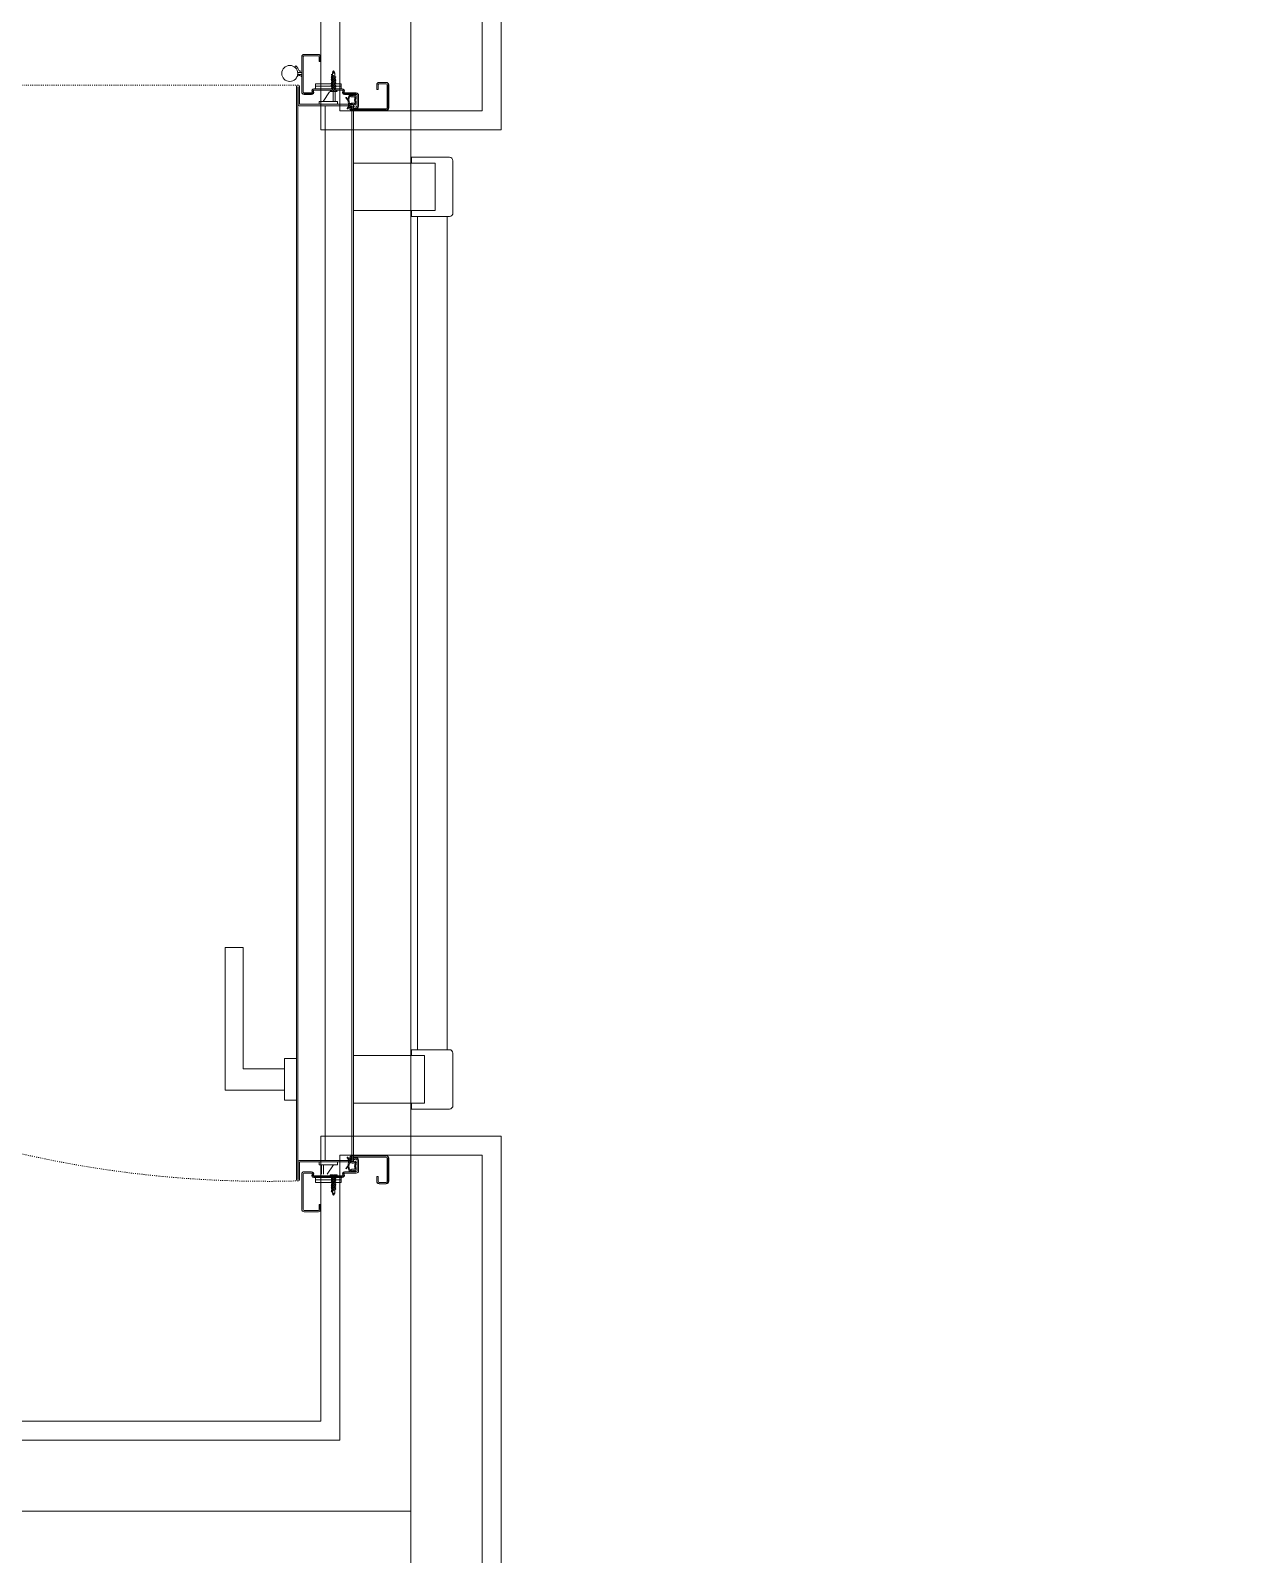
# Model space of a CAD drawing. Extents: x -2749 to 23780, y -1311 to 8245.
# Drawn here: x 13804.9 to 13931.9, y 2613 to 2773.5 of the extents above; entities that cross this region are included whole.
import ezdxf

# ---------------------------------------------------------------- set-up
doc = ezdxf.new("R2010")
doc.units = 0
doc.header["$MEASUREMENT"] = 0
doc.linetypes.add('DOT2', pattern=[0.125, 0, -0.125])
doc.layers.get('0').update_dxf_attribs({"color": 9, "lineweight": 9})
for name, color, linetype, lineweight in [('00', 9, 'Continuous', 9), ('06D', 9, 'Continuous', 9), ('10', 9, 'Continuous', 9), ('14', 9, 'Continuous', 9), ('20', 9, 'DOT2', 9), ('33', 9, 'BATTING', 9), ('40B', 9, 'Continuous', 9)]:
    doc.layers.add(name, color=color, linetype=linetype, lineweight=lineweight)
doc.linetypes.add('BATTING', pattern='A,0.0001,-0.1,[134,ltypeshp.shx,S=0.1,R=0,X=-0.1,Y=0],-0.2,[134,ltypeshp.shx,S=0.1,R=180,X=0.1,Y=0],-0.1', length=0.4001)

# ---------------------------------------------------------------- blocks, each defined once
blk = doc.blocks.new('*U11')
at = {"ltscale": 15}
for p, q in [((-24.9, 0.9), (-25.7, 0)), ((-24.9, -0.9), (-25.7, 0)), ((-22.9, 1.5), (-24.9, 0.9)), ((-22.9, 1.5), (-22.9, -1.5)), ((-21.2, -2.7), (-18.1, 2.8)), ((-21, -2.7), (-17.9, 2.7)), ((-19.7, -2.7), (-16.6, 2.8)), ((-19.5, -2.7), (-16.4, 2.7)), ((-18.5, 1.5), (-18.3, 2)), ((-18.2, -2.7), (-15.1, 2.8)), ((-18, -2.7), (-14.9, 2.7)), ((-17, 1.5), (-16.8, 2)), ((-16.7, -2.7), (-13.6, 2.8)), ((-16.5, -2.7), (-13.4, 2.7)), ((-15.5, 1.5), (-15.3, 2)), ((-15.2, -2.7), (-12.1, 2.8)), ((-15, -2.7), (-11.9, 2.7)), ((-14, 1.5), (-13.8, 2)), ((-13.7, -2.7), (-10.6, 2.8)), ((-13.5, -2.7), (-10.4, 2.7)), ((-12.5, 1.5), (-12.3, 2)), ((-12.2, -2.7), (-9.1, 2.8)), ((-12, -2.7), (-8.9, 2.7)), ((-11, 1.5), (-10.8, 2)), ((-10.7, -2.7), (-7.6, 2.8)), ((-10.5, -2.7), (-7.4, 2.7)), ((-9.5, 1.5), (-9.3, 2)), ((-9.2, -2.7), (-6.1, 2.8)), ((-9, -2.7), (-5.9, 2.7)), ((-8, 1.5), (-7.8, 2)), ((-7.7, -2.7), (-4.6, 2.8)), ((-7.5, -2.7), (-4.4, 2.7)), ((-6.5, 1.5), (-6.3, 2)), ((-6.2, -2.7), (-3.1, 2.8)), ((-6, -2.7), (-2.9, 2.7)), ((-5, 1.5), (-4.8, 2)), ((-4.7, -2.7), (-1.6, 2.8)), ((-4.5, -2.7), (-1.4, 2.7)), ((-3.5, 1.5), (-3.3, 2)), ((-2, 1.5), (-1.8, 2)), ((-0.5, 4.2), (-1.5, 1.5)), ((0, 0.5), (-0.6, 0.5)), ((-24.9, -0.9), (-22.9, -1.5)), ((-8.6, -1.5), (-22.9, -1.5)), ((-21.2, -2.7), (-20.9, -1.5)), ((-20.3, -1.5), (-19.1, -1.5)), ((-19.7, -2.7), (-19.4, -1.5)), ((-18.8, -1.5), (-17.6, -1.5)), ((-18.2, -2.7), (-17.9, -1.5)), ((-17.3, -1.5), (-16.1, -1.5)), ((-16.7, -2.7), (-16.4, -1.5)), ((-15.8, -1.5), (-14.6, -1.5)), ((-15.2, -2.7), (-14.9, -1.5)), ((-14.3, -1.5), (-13.1, -1.5)), ((-13.7, -2.7), (-13.4, -1.5)), ((-12.8, -1.5), (-11.6, -1.5)), ((-12.2, -2.7), (-11.9, -1.5)), ((-11.3, -1.5), (-10.1, -1.5)), ((-10.7, -2.7), (-10.4, -1.5)), ((-9.8, -1.5), (-8.6, -1.5)), ((-9.2, -2.7), (-8.9, -1.5)), ((-8.3, -1.5), (-7.1, -1.5)), ((-7.7, -2.7), (-7.4, -1.5)), ((-6.8, -1.5), (-5.6, -1.5)), ((-6.2, -2.7), (-5.9, -1.5)), ((-5.3, -1.5), (-4.1, -1.5)), ((-4.7, -2.7), (-4.4, -1.5)), ((-3.8, -1.5), (-2.1, -1.5)), ((-0.5, -4.2), (-1.5, -1.5)), ((0, -0.5), (-0.6, -0.5))]:
    blk.add_line(p, q, dxfattribs=at)
for p, q in [((-6.9, 1.5), (-22.9, 1.5)), ((-17.4, 1.5), (-18.6, 1.5)), ((-15.9, 1.5), (-17.1, 1.5)), ((-14.4, 1.5), (-15.6, 1.5)), ((-12.9, 1.5), (-14.1, 1.5)), ((-11.4, 1.5), (-12.6, 1.5)), ((-9.9, 1.5), (-11.1, 1.5)), ((-8.4, 1.5), (-9.6, 1.5)), ((-6.9, 1.5), (-8.1, 1.5)), ((-5.4, 1.5), (-6.6, 1.5)), ((-3.9, 1.5), (-5.1, 1.5)), ((-2.4, 1.5), (-3.6, 1.5)), ((-1.5, 1.5), (-2.1, 1.5)), ((0, 0.5), (0, 4.1)), ((-1.5, -1.5), (-2.1, -1.5)), ((0, -0.5), (0, -4.1))]:
    blk.add_line(p, q)
for centre, radius, start, end in [((-26, 3.9), 3.92, 274.361, 322.1025), ((-26, -3.9), 3.92, 37.8975, 85.639), ((-18, 2.8), 0.0971, 330.3204, 150.3204), ((-16.5, 2.8), 0.0971, 330.3204, 150.3204), ((-15, 2.8), 0.0971, 330.3204, 150.3204), ((-13.5, 2.8), 0.0971, 330.3204, 150.3204), ((-12, 2.8), 0.0971, 330.3204, 150.3204), ((-10.5, 2.8), 0.0971, 330.3204, 150.3204), ((-9, 2.8), 0.0971, 330.3204, 150.3204), ((-7.5, 2.8), 0.0971, 330.3204, 150.3204), ((-6, 2.8), 0.0971, 330.3204, 150.3204), ((-4.5, 2.8), 0.0971, 330.3204, 150.3204), ((-3, 2.8), 0.0971, 330.3204, 150.3204), ((-1.5, 2.8), 0.0971, 330.3204, 150.3204), ((-0.6, 0), 0.486, 90, 270), ((-0.3, 4.1), 0.25, 0, 150.0864), ((-21.1, -2.7), 0.0971, 150.3204, 330.3204), ((-19.6, -2.7), 0.0971, 150.3204, 330.3204), ((-18.1, -2.7), 0.0971, 150.3204, 330.3204), ((-16.6, -2.7), 0.0971, 150.3204, 330.3204), ((-15.1, -2.7), 0.0971, 150.3204, 330.3204), ((-13.6, -2.7), 0.0971, 150.3204, 330.3204), ((-12.1, -2.7), 0.0971, 150.3204, 330.3204), ((-10.6, -2.7), 0.0971, 150.3204, 330.3204), ((-9.1, -2.7), 0.0971, 150.3204, 330.3204), ((-7.6, -2.7), 0.0971, 150.3204, 330.3204), ((-6.1, -2.7), 0.0971, 150.3204, 330.3204), ((-4.6, -2.7), 0.0971, 150.3204, 330.3204), ((-0.3, -4.1), 0.25, 209.9136, 0)]:
    blk.add_arc(centre, radius, start, end, dxfattribs=at)
blk = doc.blocks.new('conta')
at = {"ltscale": 10}
for p, q in [((-2649.88, 5344.46), (-2649.78, 5344.3)), ((-2649.87, 5345.53), (-2649.81, 5345.61)), ((-2649.78, 5344.3), (-2649.74, 5344.3)), ((-2649.72, 5345.4), (-2649.28, 5345.4)), ((-2649.25, 5345.41), (-2649.09, 5345.51)), ((-2648.83, 5344.87), (-2648.56, 5345.24)), ((-2648.77, 5345.12), (-2648.63, 5345.3)), ((-2648.56, 5345.31), (-2648.56, 5345.31)), ((-2648.97, 5344.05), (-2648.78, 5343.8)), ((-2648.87, 5344.09), (-2648.7, 5343.86)), ((-2648.71, 5343.79), (-2648.71, 5343.79))]:
    blk.add_line(p, q, dxfattribs=at)
for centre, radius, start, end in [((-2653.03, 5345), 3.19, 350.4674, 8.9372), ((-2649.87, 5344.47), 0.02, 170.4674, 213.7451), ((-2649.83, 5345.5), 0.05, 140.6345, 188.9372), ((-2649.74, 5345.58), 0.0696, 22.2428, 159.258), ((-2650.94, 5345.01), 1.24, 340.3382, 16.7772), ((-2649.74, 5344.58), 0.03, 160.3382, 273.2666), ((-2649.72, 5345.37), 0.03, 90, 196.7772), ((-2649.56, 5341.55), 3.01, 80.4362, 93.2666), ((-2649.28, 5345.45), 0.05, 270, 303.0062), ((-2649.22, 5344.14), 0.231, 353.9571, 81.9004), ((-2649.08, 5345.49), 0.03, 4.7972, 123.0062), ((-2649.06, 5344.54), 0.03, 260.4362, 338.7066), ((-2650.22, 5344.99), 1.27, 338.7066, 23.0418), ((-2649.01, 5345.57), 0.05, 18.7951, 42.1429), ((-2651.17, 5344.83), 2.33, 7.5897, 18.7951), ((-2658.2, 5345.19), 9.36, 353.6857, 357.8537), ((-2648.79, 5344.15), 0.1, 173.6857, 217.2653), ((-2648.81, 5345.15), 0.05, 187.5897, 322.7347), ((-2648.79, 5344.84), 0.05, 142.7347, 180.2669), ((-2648.59, 5345.27), 0.05, 52.7347, 142.7347), ((-2648.59, 5345.27), 0.05, 322.7347, 52.7347), ((-2648.89, 5344.11), 0.1, 173.9571, 217.2653), ((-2648.74, 5343.83), 0.05, 217.2653, 307.2653), ((-2648.74, 5343.83), 0.05, 307.2653, 37.2653)]:
    blk.add_arc(centre, radius, start, end, dxfattribs=at)
for points, knots in [([(-2649.74, 5344.31), (-2649.74, 5344.34), (-2649.7, 5344.52), (-2649.59, 5344.33), (-2649.34, 5344.36), (-2649.23, 5344.37), (-2649.18, 5344.37)], [0, 0, 0, 0, 0.1008757, 0.3841126, 0.5436166, 0.6906785, 0.6906785, 0.6906785, 0.6906785]), ([(-2648.98, 5345.6), (-2649, 5345.63), (-2649.09, 5345.71), (-2649.23, 5345.44), (-2649.32, 5345.74), (-2649.39, 5345.46), (-2649.51, 5345.75), (-2649.59, 5345.5), (-2649.65, 5345.57), (-2649.68, 5345.61)], [0.0086373, 0.0086373, 0.0086373, 0.0086373, 0.1097304, 0.3133405, 0.4430081, 0.5658764, 0.7165186, 0.8527974, 0.9648495, 0.9648495, 0.9648495, 0.9648495])]:
    blk.add_open_spline(points, degree=3, knots=knots, dxfattribs=at)
blk = doc.blocks.new('p-yn_sackasa')
at = {"layer": '10', "linetype": 'Continuous'}
for p, q in [((0, 6.16), (0, 6.9)), ((0.01, 6.9), (0.01, 6.15)), ((0.14, 6.9), (0.14, 6.16)), ((0.15, 6.9), (0.15, 6.16)), ((2.69, 7.16), (0.26, 7.16)), ((2.69, 7.15), (0.26, 7.15)), ((2.69, 7.02), (0.26, 7.02)), ((0.26, 7.01), (2.69, 7.01)), ((2.8, 3.29), (2.8, 6.9)), ((2.81, 3.29), (2.81, 6.9)), ((2.94, 3.29), (2.94, 6.9)), ((2.95, 3.29), (2.95, 6.9)), ((0.26, 6.05), (0.76, 6.05)), ((0.75, 6.04), (0.26, 6.04)), ((0.26, 5.91), (0.75, 5.91)), ((0.76, 5.9), (0.26, 5.9)), ((0.75, 5.91), (0.75, 6.04)), ((0.76, 5.9), (0.76, 6.05)), ((1.11, 2.52), (1.11, 3.73)), ((1.12, 2.52), (1.12, 3.73)), ((1.25, 3.73), (1.25, 2.52)), ((1.26, 2.52), (1.26, 3.73)), ((1.37, 3.98), (2.49, 3.98)), ((2.49, 3.97), (1.37, 3.97)), ((1.37, 3.84), (2.49, 3.84)), ((2.49, 3.83), (1.37, 3.83)), ((2.6, 3.69), (2.5, 3.36)), ((2.51, 3.35), (2.61, 3.69)), ((2.73, 3.65), (2.63, 3.32)), ((2.74, 3.64), (2.64, 3.31)), ((0.67, -0.71), (0.67, 2.27)), ((0.69, -0.71), (0.69, 2.27)), ((0.81, -0.71), (0.81, 2.27)), ((0.83, -0.71), (0.83, 2.27)), ((0.92, 2.33), (0.95, 2.32)), ((0.93, 2.34), (0.95, 2.33)), ((1.01, 2.46), (0.99, 2.47)), ((0.99, 2.46), (1.01, 2.45)), ((-2.19, 0), (-2.19, -0.15)), ((-2.95, -0.25), (-2.95, -1.75)), ((-2.94, -1.75), (-2.94, -0.25)), ((-2.81, -0.25), (-2.81, -1.75)), ((-2.8, -0.25), (-2.8, -1.75)), ((-2.19, 0), (-2.7, 0)), ((-2.2, -0.01), (-2.7, -0.01)), ((-2.2, -0.14), (-2.7, -0.14)), ((-2.19, -0.15), (-2.7, -0.15)), ((-2.2, -0.14), (-2.2, -0.01)), ((0.92, -0.77), (0.95, -0.76)), ((0.93, -0.78), (0.95, -0.77)), ((0.99, -0.89), (1.01, -0.88)), ((1.01, -0.89), (0.99, -0.91)), ((1.11, -0.96), (1.11, -1.75)), ((1.12, -0.96), (1.12, -1.75)), ((1.25, -0.96), (1.25, -1.75)), ((1.26, -0.96), (1.26, -1.75)), ((1.01, -1.85), (-2.7, -1.85)), ((1.01, -1.86), (-2.7, -1.86)), ((-2.7, -1.99), (1.01, -1.99)), ((1.01, -2), (-2.7, -2))]:
    blk.add_line(p, q, dxfattribs=at)
for points in [[(0.15, 2.14), (0.67, 2.14), (0.67, -0.54), (0.15, -0.54)], [(0.15, 2.14), (0.41, 2.14), (0.41, -0.54), (0.15, -0.54)]]:
    blk.add_lwpolyline(points, close=True, dxfattribs=at)
for centre, radius, start, end in [((0.26, 6.9), 0.261, 90, 180), ((0.26, 6.9), 0.249, 90, 180), ((0.26, 6.9), 0.122, 90, 180), ((0.26, 6.9), 0.11, 90, 180), ((2.69, 6.9), 0.261, 0, 90), ((2.69, 6.9), 0.249, 0, 90), ((2.69, 6.9), 0.122, 0, 90), ((2.69, 6.9), 0.11, 0, 90), ((0.26, 6.16), 0.261, 180, 270), ((0.26, 6.16), 0.249, 181.345, 271.3502), ((0.26, 6.16), 0.122, 180, 270), ((0.26, 6.16), 0.11, 180, 270), ((1.37, 3.73), 0.253, 90, 180), ((1.37, 3.73), 0.24, 90, 180), ((1.37, 3.73), 0.114, 90, 180), ((1.37, 3.73), 0.101, 90, 180), ((2.49, 3.72), 0.261, 342.8602, 90), ((2.49, 3.72), 0.249, 342.8613, 90), ((2.49, 3.72), 0.122, 342.8607, 90), ((2.49, 3.72), 0.11, 342.8621, 90), ((2.72, 3.29), 0.232, 162.8601, 0), ((2.72, 3.29), 0.219, 162.8613, 0), ((2.72, 3.29), 0.0927, 162.8605, 0), ((2.72, 3.29), 0.0801, 162.8624, 0), ((0.89, 2.27), 0.219, 63.2153, 180), ((0.89, 2.27), 0.206, 63.2169, 180), ((0.89, 2.27), 0.0801, 63.215, 180), ((0.89, 2.27), 0.0674, 63.2144, 180), ((1.04, 2.52), 0.206, 243.2197, 0), ((1.04, 2.52), 0.219, 243.2148, 0), ((1.04, 2.52), 0.0801, 243.2203, 0), ((1.04, 2.52), 0.0674, 243.2129, 0), ((-2.7, -0.25), 0.253, 90, 180), ((-2.7, -0.25), 0.24, 90, 180), ((-2.7, -0.25), 0.114, 90, 180), ((-2.7, -0.25), 0.101, 90, 180), ((0.89, -0.71), 0.219, 180, 296.785), ((0.89, -0.71), 0.206, 180, 296.7851), ((0.89, -0.71), 0.0801, 180, 296.785), ((0.89, -0.71), 0.0674, 180, 180.5245), ((0.89, -0.71), 0.0674, 180, 296.7871), ((1.04, -0.96), 0.219, 0, 116.7854), ((1.04, -0.96), 0.206, 0, 116.7836), ((1.04, -0.96), 0.0801, 0, 116.7811), ((1.04, -0.96), 0.0674, 0, 116.7871), ((-2.7, -1.75), 0.253, 180, 270), ((-2.7, -1.75), 0.24, 180, 270), ((-2.7, -1.75), 0.114, 180, 270), ((-2.7, -1.75), 0.101, 180, 270), ((1.01, -1.75), 0.114, 270, 0), ((1.01, -1.75), 0.24, 270, 0), ((1.01, -1.75), 0.101, 270, 0), ((1.01, -1.75), 0.253, 270, 0)]:
    blk.add_arc(centre, radius, start, end, dxfattribs=at)
at = {"layer": '10', "xscale": 0.0842696629213483, "yscale": 0.0842696629213483, "zscale": 0.0842696629213483}
blk.add_blockref('*U11', (0.95, 1.35), dxfattribs=at)
at = {"layer": '14', "xscale": -0.7887640449438696, "yscale": 0.7887640449438696, "zscale": 0.7887640449438204, "rotation": 90}
blk.add_blockref('conta', (4217.78, -2086.42), dxfattribs=at)
blk = doc.blocks.new('*U325')
at = {"layer": '06D'}
for points in [[(12.5, 9.56), (11.87, 9.56), (11.87, 13.56, -0.414214), (12.25, 13.93), (17.75, 13.93, -0.414214), (18.12, 13.56), (18.12, 9.56), (17.5, 9.56)], [(111.5, 9.56), (112.12, 9.56), (112.12, 13.56, 0.414214), (111.75, 13.93), (106.25, 13.93, 0.414214), (105.87, 13.56), (105.87, 9.56), (106.5, 9.56)]]:
    blk.add_lwpolyline(points, format="xyb", dxfattribs=at)
for points in [[(105.87, 13.31), (18.12, 13.31), (18.12, 10.18), (105.87, 10.18)], [(111.5, 12.06), (106.5, 12.06), (106.5, 3.44), (111.5, 3.44)], [(12.5, 10.94), (17.5, 10.94), (17.5, 3.44), (12.5, 3.44)]]:
    blk.add_lwpolyline(points, close=True, dxfattribs=at)
for points in [[(12.8, -2.56), (12.8, -3.81), (17.2, -3.81), (17.2, -2.56), (12.8, -2.56)], [(13.87, -3.81), (13.87, -10.06), (28.87, -10.06), (28.87, -8.19), (16.12, -8.19), (16.12, -8.19), (16.12, -3.81), (13.87, -3.81)]]:
    blk.add_lwpolyline(points, dxfattribs=at)
at = {"layer": '10', "ltscale": 10}
for p, q in [((6.3, -2.19), (6.3, 3.34)), ((117.6, 3.44), (6.4, 3.44)), ((6.45, -2.29), (6.45, 3.24)), ((117.5, 3.29), (6.5, 3.29)), ((117.55, -2.29), (117.55, 3.24)), ((117.7, -2.19), (117.7, 3.34)), ((6, 1.76), (6, 1.33)), ((6.3, 1.76), (6, 1.76)), ((6, 1.76), (6, 1.33)), ((6.3, 1.76), (6, 1.76)), ((6.3, 1.33), (6.3, 1.76)), ((6.3, 1.33), (6.3, 1.76)), ((117.7, 1.76), (117.7, 0.26)), ((118, 1.76), (117.7, 1.76)), ((118, 0.26), (118, 1.76)), ((5, 0.68), (6, 1.33)), ((5, 0.68), (6, 1.33)), ((6, 0.28), (5, 0.28)), ((6, 0.28), (5, 0.28)), ((6, 0.08), (5, 0.08)), ((6, 0.08), (5, 0.08)), ((6, 1.33), (6, -0.17)), ((6, 1.33), (6, -0.17)), ((6.3, -0.17), (6.3, 1.33)), ((6.3, -0.17), (6.3, 1.33)), ((117.7, 0.26), (117.7, -0.17)), ((118, 1.51), (119, 1.51)), ((118, 1.31), (119, 1.31)), ((119, 0.91), (118, 0.26)), ((118, -0.17), (118, 0.26)), ((6, -0.17), (6.3, -0.17)), ((6, -0.17), (6.3, -0.17)), ((117.7, -0.17), (118, -0.17)), ((4.3, -2.46), (4.3, -2.34)), ((4.4, -2.24), (6.25, -2.24)), ((119.6, -2.56), (4.4, -2.56)), ((4.45, -2.41), (4.45, -2.39)), ((4.45, -2.39), (6.35, -2.39)), ((119.54, -2.41), (4.45, -2.41)), ((119.54, -2.39), (117.65, -2.39)), ((119.6, -2.24), (117.75, -2.24)), ((119.55, -2.41), (119.55, -2.39)), ((119.7, -2.46), (119.7, -2.34)), ((120.84, -2), (120.84, -2.43)), ((120.84, -2), (120.84, -2.43)), ((121.05, -2), (121.05, -2.43)), ((121.05, -2), (121.05, -2.43)), ((121.22, -2.16), (121.05, -2.16)), ((121.22, -2.16), (121.05, -2.16)), ((121.22, -2.16), (121.22, -2.29)), ((121.22, -2.16), (121.22, -2.29)), ((121.6, -2.73), (121.73, -2.62)), ((121.6, -2.73), (121.73, -2.62))]:
    blk.add_line(p, q, dxfattribs=at)
blk.add_circle((120.95, -3.26), 0.843, dxfattribs=at)
blk.add_circle((120.95, -3.26), 0.843, dxfattribs=at)
for centre, radius, start, end in [((6.44, 3.3), 0.141, 104.9271, 165.0729), ((117.5, 3.24), 0.05, 0, 90), ((117.6, 3.34), 0.1, 0, 90), ((4.4, -2.34), 0.1, 90, 180), ((4.4, -2.46), 0.1, 180, 270), ((4.45, -2.39), 0.005, 90, 180), ((4.45, -2.41), 0.005, 180, 270), ((6.25, -2.19), 0.05, 270, 0), ((6.35, -2.29), 0.1, 270, 0), ((117.65, -2.29), 0.1, 180, 270), ((117.75, -2.19), 0.05, 180, 270), ((119.54, -2.39), 0.005, 0, 90), ((119.54, -2.41), 0.005, 270, 360), ((119.6, -2.34), 0.1, 0, 90), ((119.6, -2.46), 0.1, 270, 0), ((120.42, -2.26), 0.302, 285.5524, 60.0315), ((120.42, -2.26), 0.302, 285.5524, 60.0315), ((120.42, -2.26), 0.428, 336.352, 37.621), ((120.42, -2.26), 0.428, 336.352, 37.621), ((120.95, -3.26), 1.01, 39.4092, 74.2861), ((120.95, -3.26), 1.01, 39.4092, 74.2861)]:
    blk.add_arc(centre, radius, start, end, dxfattribs=at)
at = {"layer": '20'}
blk.add_lwpolyline([(119.7, -2.4), (119.7, -121.8, -0.421209), (4.3, -2.4, 1)], format="xyb", dxfattribs=at)
at = {"layer": '33', "ltscale": 0.25}
blk.add_lwpolyline([(117.55, 0.48), (6.45, 0.48)], dxfattribs=at)
blk.add_blockref('p-yn_sackasa', (4, 0))
at = {"xscale": -1}
blk.add_blockref('p-yn_sackasa', (120, 0), dxfattribs=at)
blk = doc.blocks.new('p-2. kat planı')
at = {"layer": '00'}
for points in [[(13837.5, 2785), (13837.5, 2765), (13852.5, 2765), (13852.5, 2785)], [(13632.5, 2515), (13647.5, 2515), (13647.5, 2610), (13837.5, 2610), (13837.5, 2580), (13852.5, 2580), (13852.5, 2655), (13837.5, 2655), (13837.5, 2625), (13647.5, 2625), (13647.5, 2655), (13632.5, 2655), (13632.5, 2515)]]:
    blk.add_lwpolyline(points, close=True, dxfattribs=at)
at = {"layer": '14'}
blk.add_lwpolyline([(13854.5, 2580), (13854.5, 2657), (13835.5, 2657), (13835.5, 2627), (13649.5, 2627), (13649.5, 2657), (13630.5, 2657), (13630.5, 2625), (13630.5, 2517), (13104.5, 2517), (13104.5, 2783), (13630.5, 2783), (13630.5, 2763), (13649.5, 2763), (13649.5, 2783), (13835.5, 2783), (13835.5, 2763), (13854.5, 2763), (13854.5, 2803), (13925, 2803), (13927, 2803), (13927, 2819.3)], dxfattribs=at)
at = {"layer": '40B'}
blk.add_lwpolyline([(13052.5, 1837.5), (13052.5, 1065.5), (13054.42, 1065.5, -0.152186), (16671.45, 2158.21), (16671.45, 2226.09), (16672.5, 2226.09), (16672.5, 2372.5), (15945, 2372.5), (15945, 2365), (14187.5, 2363), (14187.5, 2825), (13845, 2825), (13845, 1845), (13845, 1837.5)], format="xyb", close=True, dxfattribs=at)
blk.add_lwpolyline([(13845, 2617.5), (13640, 2617.5), (13640, 2825), (13845, 2825)], close=True, dxfattribs=at)
at = {"layer": '10', "xscale": -1, "rotation": 270}
blk.add_blockref('*U325', (13835.5, 2648), dxfattribs=at)

msp = doc.modelspace()

# ---------------------------------------------------------------- block references
msp.add_blockref('p-2. kat planı', (0, 0))

doc.saveas('drawing.dxf')
